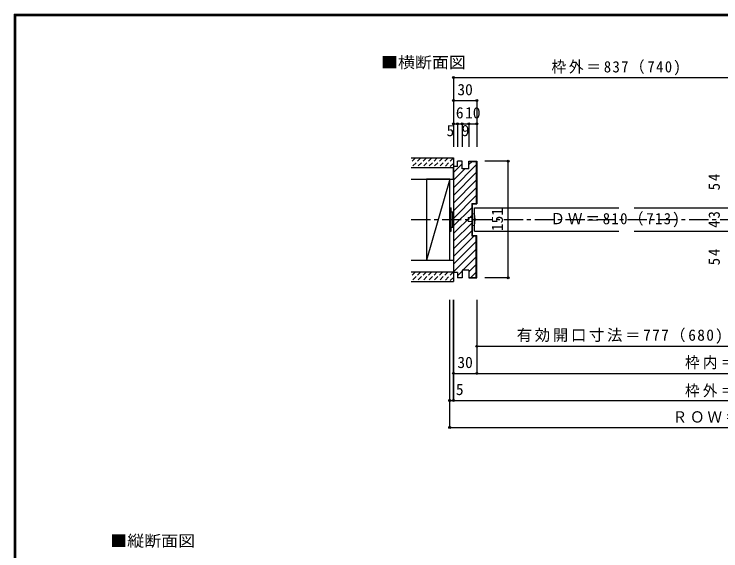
# Model space of a CAD drawing. Units: millimetres at full size, sheet at 1:5. Extents: x -973 to 977, y -718 to 696.
# Drawn here: x -973 to -58, y 1 to 696 of the extents above; entities that cross this region are included whole.
import ezdxf
from ezdxf.enums import TextEntityAlignment as Align

# ---------------------------------------------------------------- set-up
doc = ezdxf.new("R2010")
doc.units = ezdxf.units.MM
doc.header["$LTSCALE"] = 5
doc.header["$PDMODE"] = 32
doc.header["$PDSIZE"] = 2.5
doc.linetypes.add('CHAIN1', pattern=[8, 5, -1, 1, -1])
doc.linetypes.add('DASHED1', pattern=[1.8, 1.2, -0.6])
for name, color, linetype in [('0-0_補助線', 7, 'Continuous'), ('0-1_通り芯', 4, 'CHAIN1'), ('0-2_柱', 7, 'Continuous'), ('0-3_仕上げ', 2, 'Continuous'), ('0-4_枠', 3, 'Continuous'), ('0-6_扉', 6, 'Continuous'), ('0-A_文字', 7, 'Continuous'), ('0-B_寸法', 7, 'Continuous'), ('0-C_ハッチ', 4, 'DASHED1'), ('F-1_枠', 6, 'Continuous')]:
    doc.layers.add(name, color=color, linetype=linetype)
doc.layers.add('0-7_金物', color=7, linetype='Continuous', lineweight=18)
doc.styles.add('ＭＳ ゴシック', font='')
doc.styles.get('ＭＳ ゴシック').set_extended_font_data('MS Gothic')

msp = doc.modelspace()

# ---------------------------------------------------------------- linework, layer by layer
at = {"layer": '0-0_補助線'}
for p, q in [((-409.366, 415), (-409.366, 445)), ((-409.366, 445), (-407.366, 445)), ((-407.366, 415), (-407.366, 445)), ((-407.366, 440), (-405.366, 440)), ((-405.366, 420), (-405.366, 440)), ((-405.366, 439), (-404.359, 439)), ((-405.366, 421), (-404.359, 421)), ((-409.366, 415), (-407.366, 415)), ((-407.366, 420), (-405.366, 420))]:
    msp.add_line(p, q, dxfattribs=at)
at = {"layer": '0-1_通り芯'}
msp.add_line((-459.276, 430), (462.672, 430), dxfattribs=at)
at = {"layer": '0-2_柱'}
msp.add_line((-409.366, 482.5), (-439.366, 377.5), dxfattribs=at)
msp.add_lwpolyline([(-409.366, 482.5), (-439.366, 482.5), (-439.366, 377.5), (-409.366, 377.5)], close=True, dxfattribs=at)
at = {"layer": '0-3_仕上げ'}
for p, q in [((-459.276, 510), (-404.366, 510)), ((-404.366, 510), (-404.366, 497.5)), ((-459.276, 497.5), (-404.366, 497.5)), ((-404.366, 482.5), (-404.366, 497.5)), ((-459.276, 482.5), (-404.366, 482.5)), ((-459.276, 362.5), (-404.366, 362.5)), ((-404.366, 362.5), (-404.366, 350)), ((-459.276, 350), (-404.366, 350))]:
    msp.add_line(p, q, dxfattribs=at)
msp.add_lwpolyline([(-459.276, 377.5), (-404.366, 377.5), (-404.366, 362.5)], dxfattribs=at)
at = {"layer": '0-4_枠'}
for p, q in [((-393.366, 505.5), (-399.366, 505.5)), ((-399.366, 498.5), (-399.366, 505.5)), ((-384.366, 505.5), (-374.366, 505.5)), ((-384.366, 495.5), (-384.366, 505.5)), ((-384.366, 505), (-374.866, 505)), ((-374.866, 505), (-374.866, 451)), ((-374.366, 505.5), (-374.366, 450.5)), ((-399.366, 498.5), (-404.366, 498.5)), ((-404.366, 498.5), (-404.366, 361.5)), ((-380.866, 451), (-374.866, 451)), ((-380.866, 451), (-380.866, 409)), ((-380.366, 450.5), (-374.366, 450.5)), ((-380.866, 409), (-374.866, 409)), ((-374.866, 355), (-374.866, 409)), ((-374.366, 354.5), (-374.366, 409.5)), ((-399.366, 361.5), (-404.366, 361.5)), ((-399.366, 361.5), (-399.366, 354.5)), ((-384.366, 364.5), (-384.366, 354.5)), ((-393.366, 354.5), (-399.366, 354.5)), ((-384.366, 355), (-374.866, 355)), ((-384.366, 354.5), (-374.366, 354.5))]:
    msp.add_line(p, q, dxfattribs=at)
for points in [[(-384.366, 495.5), (-393.366, 495.5), (-393.366, 505.5)], [(-380.366, 450.5), (-380.366, 409.5), (-374.366, 409.5)], [(-384.366, 364.5), (-393.366, 364.5), (-393.366, 354.5)]]:
    msp.add_lwpolyline(points, dxfattribs=at)
at = {"layer": '0-6_扉'}
for p, q in [((-377.366, 415), (-377.366, 445)), ((-377.366, 445), (-190.357, 445)), ((-170.357, 445), (16.653, 445)), ((-377.366, 415), (-190.357, 415)), ((-170.357, 415), (16.653, 415))]:
    msp.add_line(p, q, dxfattribs=at)
at = {"layer": '0-7_金物'}
for p, q in [((-385.366, 432.5), (-380.366, 432.5)), ((-385.366, 427.5), (-385.366, 432.5)), ((-380.366, 437.5), (-380.366, 422.5)), ((-377.366, 437.5), (-380.366, 437.5)), ((-380.366, 427.5), (-385.366, 427.5)), ((-380.366, 422.5), (-377.366, 422.5))]:
    msp.add_line(p, q, dxfattribs=at)
msp.add_arc((-404.991, 430), 28.625, 344.81071, 15.18929, dxfattribs=at)
at = {"layer": '0-B_寸法', "color": 4}
for p, q in [((-404.366, 614), (-404.366, 524)), ((-404.366, 614), (16.653, 614)), ((-404.366, 584), (-374.366, 584)), ((-374.366, 584), (-374.366, 524)), ((-404.366, 554), (-374.366, 554)), ((-399.366, 554), (-399.366, 524)), ((-393.366, 554), (-393.366, 524)), ((-384.366, 554), (-384.366, 524)), ((-333.565, 505.5), (-363.629, 505.5)), ((-333.565, 355.5), (-333.565, 504.5)), ((-333.565, 354.5), (-363.629, 354.5)), ((-409.366, 161), (-409.366, 326)), ((-409.366, 196), (-409.366, 326)), ((-404.366, 326), (-404.366, 196)), ((-404.366, 196), (-404.366, 326)), ((-374.366, 326), (-374.366, 231)), ((-374.366, 266), (383.672, 266)), ((-404.366, 231), (407.672, 231)), ((-409.366, 196), (-404.366, 196)), ((-404.366, 196), (407.672, 196)), ((-409.366, 161), (412.672, 161))]:
    msp.add_line(p, q, dxfattribs=at)
at = {"layer": '0-B_寸法'}
for p in [(-404.366, 614), (-404.366, 584), (-374.366, 584), (-404.366, 554), (-399.366, 554), (-393.366, 554), (-384.366, 554), (-374.366, 554), (-333.565, 505.5), (-333.565, 354.5), (-374.366, 266), (-404.366, 231), (-374.366, 231), (-409.366, 196), (-404.366, 196), (-409.366, 161)]:
    msp.add_point(p, dxfattribs=at)
at = {"layer": '0-C_ハッチ'}
for p, q in [((-453.646, 510), (-459.276, 504.369)), ((-446.575, 510), (-459.075, 497.5)), ((-439.504, 510), (-452.004, 497.5)), ((-432.433, 510), (-444.933, 497.5)), ((-425.362, 510), (-437.862, 497.5)), ((-418.291, 510), (-430.791, 497.5)), ((-411.22, 510), (-423.72, 497.5)), ((-404.366, 509.782), (-416.649, 497.5)), ((-404.366, 502.711), (-409.577, 497.5)), ((-453.646, 362.5), (-459.276, 356.869)), ((-446.575, 362.5), (-459.075, 350)), ((-439.504, 362.5), (-452.004, 350)), ((-432.433, 362.5), (-444.933, 350)), ((-425.362, 362.5), (-437.862, 350)), ((-418.291, 362.5), (-430.791, 350)), ((-411.22, 362.5), (-423.72, 350)), ((-404.366, 362.282), (-416.649, 350)), ((-404.366, 355.211), (-409.577, 350))]:
    msp.add_line(p, q, dxfattribs=at)
at = {"layer": '0-C_ハッチ', "linetype": 'Continuous'}
for p, q in [((-384.366, 501.084), (-380.45, 505)), ((-404.366, 490.983), (-393.366, 501.983)), ((-404.366, 471.184), (-374.866, 500.684)), ((-404.366, 481.084), (-389.95, 495.5)), ((-404.366, 461.285), (-374.866, 490.785)), ((-404.366, 451.385), (-374.866, 480.885)), ((-404.366, 441.486), (-374.866, 470.986)), ((-404.366, 431.586), (-374.866, 461.086)), ((-404.366, 421.687), (-380.866, 445.187)), ((-404.366, 411.787), (-380.866, 435.287)), ((-404.366, 401.888), (-380.866, 425.388)), ((-404.366, 391.988), (-380.866, 415.488)), ((-404.366, 382.089), (-377.455, 409)), ((-404.366, 372.189), (-374.866, 401.689)), ((-404.366, 362.29), (-374.866, 391.79)), ((-392.257, 364.5), (-374.866, 381.89)), ((-384.366, 362.491), (-374.866, 371.991)), ((-399.366, 357.39), (-393.366, 363.39)), ((-381.958, 355), (-374.866, 362.091))]:
    msp.add_line(p, q, dxfattribs=at)
at = {"layer": 'F-1_枠'}
for p, q in [((-973.347, 695.833), (-973.347, -700.833)), ((-973.347, 695.833), (976.653, 695.833)), ((-972.514, 695.833), (-972.514, -700.833)), ((-971.68, 695.833), (-971.68, -700.833)), ((-973.347, 695), (976.653, 695)), ((-973.347, 694.167), (976.653, 694.167))]:
    msp.add_line(p, q, dxfattribs=at)

# ---------------------------------------------------------------- texts
at = {"layer": '0-A_文字', "style": 'ＭＳ ゴシック', "width": 1.1}
for s, p in [('■横断面図', (-498.347, 621.667)), ('■縦断面図', (-848.953, 2.5))]:
    msp.add_text(s, height=14.66, dxfattribs=at).set_placement(p, align=Align.BOTTOM_LEFT)
at = {"layer": '0-B_寸法', "style": 'ＭＳ ゴシック'}
for s, p in [('30', (-399.366, 586.5)), ('6', (-401.366, 556.5)), ('10', (-389.366, 556.5)), ('5', (-413.442, 533.493)), ('9', (-393.866, 533.493)), ('30', (-399.366, 233.5)), ('5', (-401.324, 198.5))]:
    msp.add_text(s, height=14.66, dxfattribs=at).set_placement(p, align=Align.BOTTOM_LEFT)
msp.add_text('151', height=14.66, rotation=90, dxfattribs=at).set_placement((-336.065, 415), align=Align.BOTTOM_LEFT)
at = {"layer": '0-B_寸法', "char_height": 14.66, "attachment_point": 7, "style": 'ＭＳ ゴシック'}
for s, insert in [('\\T1.19;\\W0.95;枠外＝837（740)', (-277.607, 616.5)), ('\\T1.19;\\W0.95;ＤＷ＝810（713)', (-278.968, 420)), ('\\T1.17;有効開口寸法＝777（680)', (-322.607, 269.31)), ('\\T1.21;\\W0.95;枠内＝1,590（1,396)', (-104.597, 233.911)), ('\\T1.21;\\W0.95;枠外＝1,644（1,450)', (-104.597, 197.458)), ('\\T1.19;\\W0.95;ＲＯＷ＝1,654（1,460）', (-120.847, 163.5))]:
    msp.add_mtext(s, dxfattribs=dict(at, insert=insert))
at = {"layer": '0-B_寸法', "char_height": 14.66, "attachment_point": 7, "rotation": 90, "style": 'ＭＳ ゴシック'}
for s, insert in [('\\T1.27;\\W0.95;54', (-59.372, 467.875)), ('\\T1.27;\\W0.95;43', (-59.372, 419.375)), ('\\T1.27;\\W0.95;54', (-59.372, 370.875))]:
    msp.add_mtext(s, dxfattribs=dict(at, insert=insert))

doc.saveas('drawing.dxf')
